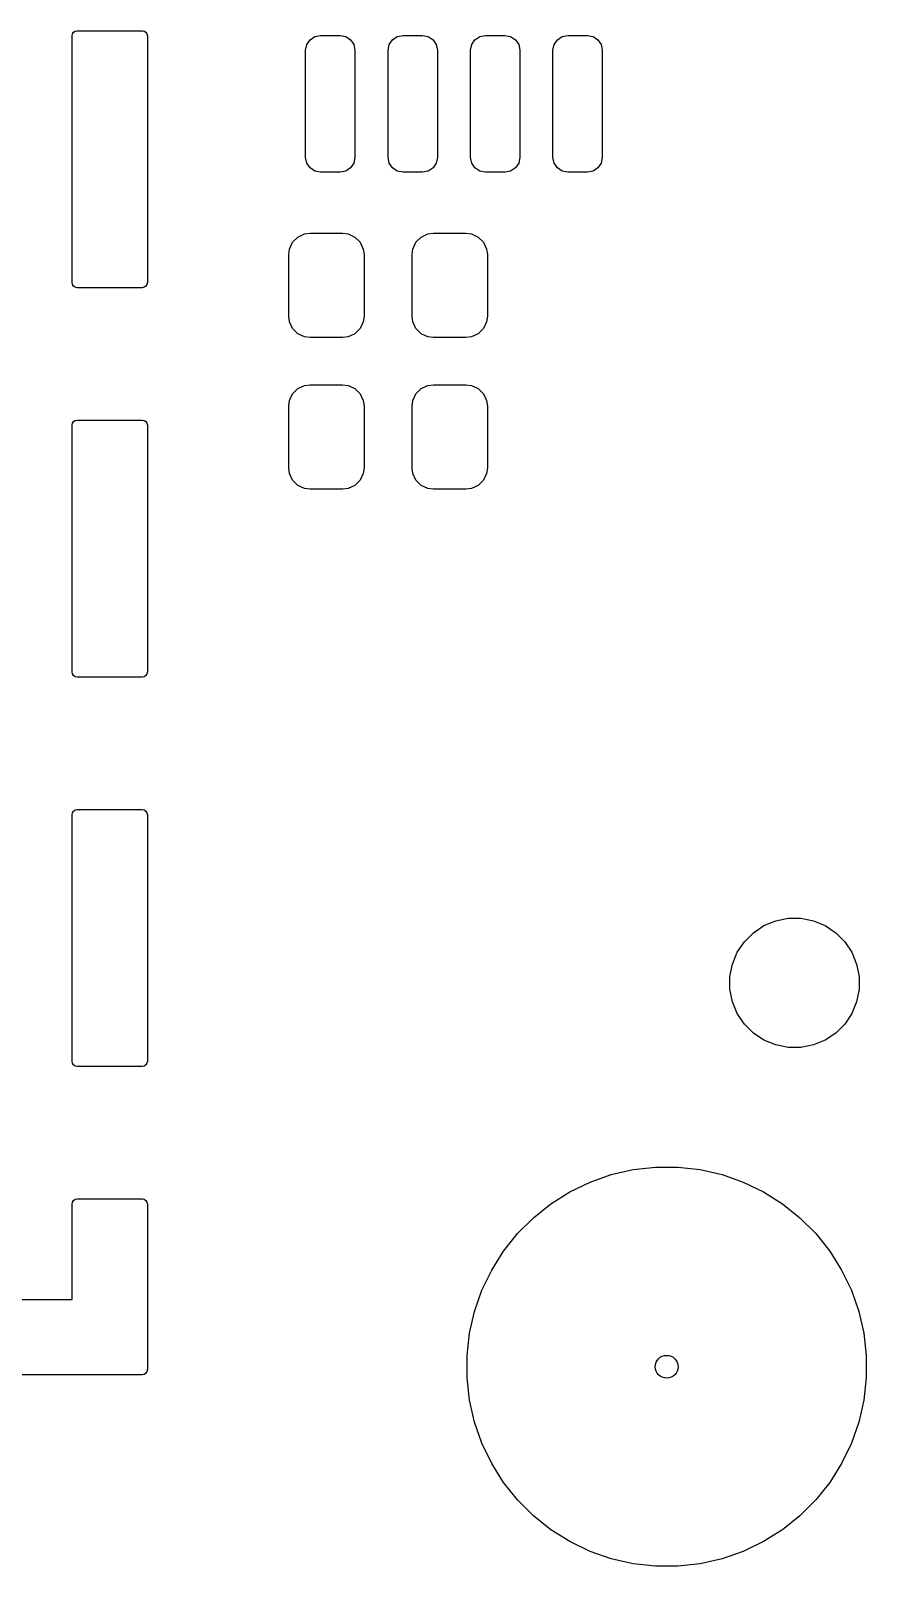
# Model space of a CAD drawing. Header units: inches. Extents: x 0.28 to 2.92, y 0.26 to 2.16.
# Drawn here: x 2.414 to 2.921, y 0.279 to 1.21 of the extents above; entities that cross this region are included whole.
import ezdxf

# ---------------------------------------------------------------- set-up
doc = ezdxf.new("R2010")
doc.units = ezdxf.units.IN
doc.header["$MEASUREMENT"] = 0
doc.layers.add('BLACK', color=250, linetype='CONTINUOUS')

msp = doc.modelspace()

# ---------------------------------------------------------------- linework, layer by layer
at = {"layer": 'BLACK', "linetype": 'CONTINUOUS'}
for p, q in [((2.43937, 1.20734), (2.43961, 1.20854)), ((2.43937, 1.05773), (2.43937, 1.20734)), ((2.43961, 1.20854), (2.44029, 1.20957)), ((2.44029, 1.20957), (2.44131, 1.21025)), ((2.44131, 1.21025), (2.44252, 1.21049)), ((2.44252, 1.21049), (2.48189, 1.21049)), ((2.48189, 1.21049), (2.4831, 1.21025)), ((2.4831, 1.21025), (2.48412, 1.20957)), ((2.48412, 1.20957), (2.4848, 1.20854)), ((2.4848, 1.20854), (2.48504, 1.20734)), ((2.48504, 1.20734), (2.48504, 1.05773)), ((2.58104, 1.1986), (2.58173, 1.20206)), ((2.58173, 1.20206), (2.58369, 1.205)), ((2.58369, 1.205), (2.58663, 1.20696)), ((2.58663, 1.20696), (2.59009, 1.20765)), ((2.59009, 1.20765), (2.60191, 1.20765)), ((2.60191, 1.20765), (2.60537, 1.20696)), ((2.60537, 1.20696), (2.60831, 1.205)), ((2.60831, 1.205), (2.61027, 1.20206)), ((2.61027, 1.20206), (2.61096, 1.1986)), ((2.63104, 1.1986), (2.63173, 1.20206)), ((2.63173, 1.20206), (2.63369, 1.205)), ((2.63369, 1.205), (2.63663, 1.20696)), ((2.63663, 1.20696), (2.64009, 1.20765)), ((2.64009, 1.20765), (2.65191, 1.20765)), ((2.65191, 1.20765), (2.65537, 1.20696)), ((2.65537, 1.20696), (2.65831, 1.205)), ((2.65831, 1.205), (2.66027, 1.20206)), ((2.66027, 1.20206), (2.66096, 1.1986)), ((2.68104, 1.1986), (2.68173, 1.20206)), ((2.68173, 1.20206), (2.68369, 1.205)), ((2.68369, 1.205), (2.68663, 1.20696)), ((2.68663, 1.20696), (2.69009, 1.20765)), ((2.69009, 1.20765), (2.70191, 1.20765)), ((2.70191, 1.20765), (2.70537, 1.20696)), ((2.70537, 1.20696), (2.70831, 1.205)), ((2.70831, 1.205), (2.71027, 1.20206)), ((2.71027, 1.20206), (2.71096, 1.1986)), ((2.73104, 1.1986), (2.73173, 1.20206)), ((2.73173, 1.20206), (2.73369, 1.205)), ((2.73369, 1.205), (2.73663, 1.20696)), ((2.73663, 1.20696), (2.74009, 1.20765)), ((2.74009, 1.20765), (2.75191, 1.20765)), ((2.75191, 1.20765), (2.75537, 1.20696)), ((2.75537, 1.20696), (2.75831, 1.205)), ((2.75831, 1.205), (2.76027, 1.20206)), ((2.76027, 1.20206), (2.76096, 1.1986)), ((2.58104, 1.13364), (2.58104, 1.1986)), ((2.61096, 1.1986), (2.61096, 1.13364)), ((2.63104, 1.13364), (2.63104, 1.1986)), ((2.66096, 1.1986), (2.66096, 1.13364)), ((2.68104, 1.13364), (2.68104, 1.1986)), ((2.71096, 1.1986), (2.71096, 1.13364)), ((2.73104, 1.13364), (2.73104, 1.1986)), ((2.76096, 1.1986), (2.76096, 1.13364)), ((2.58173, 1.13017), (2.58104, 1.13364)), ((2.58369, 1.12723), (2.58173, 1.13017)), ((2.58663, 1.12527), (2.58369, 1.12723)), ((2.60831, 1.12723), (2.60537, 1.12527)), ((2.61027, 1.13017), (2.60831, 1.12723)), ((2.61096, 1.13364), (2.61027, 1.13017)), ((2.63173, 1.13017), (2.63104, 1.13364)), ((2.63369, 1.12723), (2.63173, 1.13017)), ((2.63663, 1.12527), (2.63369, 1.12723)), ((2.65831, 1.12723), (2.65537, 1.12527)), ((2.66027, 1.13017), (2.65831, 1.12723)), ((2.66096, 1.13364), (2.66027, 1.13017)), ((2.68173, 1.13017), (2.68104, 1.13364)), ((2.68369, 1.12723), (2.68173, 1.13017)), ((2.68663, 1.12527), (2.68369, 1.12723)), ((2.70831, 1.12723), (2.70537, 1.12527)), ((2.71027, 1.13017), (2.70831, 1.12723)), ((2.71096, 1.13364), (2.71027, 1.13017)), ((2.73173, 1.13017), (2.73104, 1.13364)), ((2.73369, 1.12723), (2.73173, 1.13017)), ((2.73663, 1.12527), (2.73369, 1.12723)), ((2.75831, 1.12723), (2.75537, 1.12527)), ((2.76027, 1.13017), (2.75831, 1.12723)), ((2.76096, 1.13364), (2.76027, 1.13017)), ((2.59009, 1.12458), (2.58663, 1.12527)), ((2.60191, 1.12458), (2.59009, 1.12458)), ((2.60537, 1.12527), (2.60191, 1.12458)), ((2.64009, 1.12458), (2.63663, 1.12527)), ((2.65191, 1.12458), (2.64009, 1.12458)), ((2.65537, 1.12527), (2.65191, 1.12458)), ((2.69009, 1.12458), (2.68663, 1.12527)), ((2.70191, 1.12458), (2.69009, 1.12458)), ((2.70537, 1.12527), (2.70191, 1.12458)), ((2.74009, 1.12458), (2.73663, 1.12527)), ((2.75191, 1.12458), (2.74009, 1.12458)), ((2.75537, 1.12527), (2.75191, 1.12458)), ((2.57121, 1.07806), (2.57311, 1.08215)), ((2.57311, 1.08215), (2.5763, 1.08534)), ((2.5763, 1.08534), (2.58039, 1.08725)), ((2.58039, 1.08725), (2.58376, 1.08769)), ((2.58376, 1.08769), (2.60344, 1.08769)), ((2.60344, 1.08769), (2.6068, 1.08725)), ((2.6068, 1.08725), (2.61089, 1.08534)), ((2.61089, 1.08534), (2.61408, 1.08215)), ((2.61408, 1.08215), (2.61599, 1.07806)), ((2.64601, 1.07806), (2.64792, 1.08215)), ((2.64792, 1.08215), (2.65111, 1.08534)), ((2.65111, 1.08534), (2.6552, 1.08725)), ((2.6552, 1.08725), (2.65856, 1.08769)), ((2.65856, 1.08769), (2.67824, 1.08769)), ((2.67824, 1.08769), (2.68161, 1.08725)), ((2.68161, 1.08725), (2.6857, 1.08534)), ((2.6857, 1.08534), (2.68889, 1.08215)), ((2.68889, 1.08215), (2.69079, 1.07806)), ((2.57076, 1.0747), (2.57121, 1.07806)), ((2.57076, 1.0373), (2.57076, 1.0747)), ((2.61599, 1.07806), (2.61643, 1.0747)), ((2.61643, 1.0747), (2.61643, 1.0373)), ((2.64557, 1.0747), (2.64601, 1.07806)), ((2.64557, 1.0373), (2.64557, 1.0747)), ((2.69079, 1.07806), (2.69124, 1.0747)), ((2.69124, 1.0747), (2.69124, 1.0373)), ((2.43961, 1.05653), (2.43937, 1.05773)), ((2.44029, 1.05551), (2.43961, 1.05653)), ((2.44131, 1.05482), (2.44029, 1.05551)), ((2.44252, 1.05458), (2.44131, 1.05482)), ((2.48189, 1.05458), (2.44252, 1.05458)), ((2.4831, 1.05482), (2.48189, 1.05458)), ((2.48412, 1.05551), (2.4831, 1.05482)), ((2.4848, 1.05653), (2.48412, 1.05551)), ((2.48504, 1.05773), (2.4848, 1.05653)), ((2.57121, 1.03394), (2.57076, 1.0373)), ((2.61643, 1.0373), (2.61599, 1.03394)), ((2.64601, 1.03394), (2.64557, 1.0373)), ((2.69124, 1.0373), (2.69079, 1.03394)), ((2.57311, 1.02985), (2.57121, 1.03394)), ((2.5763, 1.02666), (2.57311, 1.02985)), ((2.58039, 1.02475), (2.5763, 1.02666)), ((2.58376, 1.02431), (2.58039, 1.02475)), ((2.6068, 1.02475), (2.60344, 1.02431)), ((2.61089, 1.02666), (2.6068, 1.02475)), ((2.61408, 1.02985), (2.61089, 1.02666)), ((2.61599, 1.03394), (2.61408, 1.02985)), ((2.64792, 1.02985), (2.64601, 1.03394)), ((2.65111, 1.02666), (2.64792, 1.02985)), ((2.6552, 1.02475), (2.65111, 1.02666)), ((2.65856, 1.02431), (2.6552, 1.02475)), ((2.68161, 1.02475), (2.67824, 1.02431)), ((2.6857, 1.02666), (2.68161, 1.02475)), ((2.68889, 1.02985), (2.6857, 1.02666)), ((2.69079, 1.03394), (2.68889, 1.02985)), ((2.60344, 1.02431), (2.58376, 1.02431)), ((2.67824, 1.02431), (2.65856, 1.02431)), ((2.57121, 0.98606), (2.57311, 0.99015)), ((2.57311, 0.99015), (2.5763, 0.99334)), ((2.5763, 0.99334), (2.58039, 0.99525)), ((2.58039, 0.99525), (2.58376, 0.99569)), ((2.58376, 0.99569), (2.60344, 0.99569)), ((2.60344, 0.99569), (2.6068, 0.99525)), ((2.6068, 0.99525), (2.61089, 0.99334)), ((2.61089, 0.99334), (2.61408, 0.99015)), ((2.61408, 0.99015), (2.61599, 0.98606)), ((2.64601, 0.98606), (2.64792, 0.99015)), ((2.64792, 0.99015), (2.65111, 0.99334)), ((2.65111, 0.99334), (2.6552, 0.99525)), ((2.6552, 0.99525), (2.65856, 0.99569)), ((2.65856, 0.99569), (2.67824, 0.99569)), ((2.67824, 0.99569), (2.68161, 0.99525)), ((2.68161, 0.99525), (2.6857, 0.99334)), ((2.6857, 0.99334), (2.68889, 0.99015)), ((2.68889, 0.99015), (2.69079, 0.98606)), ((2.57076, 0.9827), (2.57121, 0.98606)), ((2.57076, 0.9453), (2.57076, 0.9827)), ((2.61599, 0.98606), (2.61643, 0.9827)), ((2.61643, 0.9827), (2.61643, 0.9453)), ((2.64557, 0.9827), (2.64601, 0.98606)), ((2.64557, 0.9453), (2.64557, 0.9827)), ((2.69079, 0.98606), (2.69124, 0.9827)), ((2.69124, 0.9827), (2.69124, 0.9453)), ((2.43937, 0.97112), (2.43961, 0.97232)), ((2.43937, 0.82151), (2.43937, 0.97112)), ((2.43961, 0.97232), (2.44029, 0.97335)), ((2.44029, 0.97335), (2.44131, 0.97403)), ((2.44131, 0.97403), (2.44252, 0.97427)), ((2.44252, 0.97427), (2.48189, 0.97427)), ((2.48189, 0.97427), (2.4831, 0.97403)), ((2.4831, 0.97403), (2.48412, 0.97335)), ((2.48412, 0.97335), (2.4848, 0.97232)), ((2.4848, 0.97232), (2.48504, 0.97112)), ((2.48504, 0.97112), (2.48504, 0.82151)), ((2.57121, 0.94194), (2.57076, 0.9453)), ((2.57311, 0.93785), (2.57121, 0.94194)), ((2.61599, 0.94194), (2.61408, 0.93785)), ((2.61643, 0.9453), (2.61599, 0.94194)), ((2.64601, 0.94194), (2.64557, 0.9453)), ((2.64792, 0.93785), (2.64601, 0.94194)), ((2.69079, 0.94194), (2.68889, 0.93785)), ((2.69124, 0.9453), (2.69079, 0.94194)), ((2.5763, 0.93466), (2.57311, 0.93785)), ((2.58039, 0.93275), (2.5763, 0.93466)), ((2.58376, 0.93231), (2.58039, 0.93275)), ((2.60344, 0.93231), (2.58376, 0.93231)), ((2.6068, 0.93275), (2.60344, 0.93231)), ((2.61089, 0.93466), (2.6068, 0.93275)), ((2.61408, 0.93785), (2.61089, 0.93466)), ((2.65111, 0.93466), (2.64792, 0.93785)), ((2.6552, 0.93275), (2.65111, 0.93466)), ((2.65856, 0.93231), (2.6552, 0.93275)), ((2.67824, 0.93231), (2.65856, 0.93231)), ((2.68161, 0.93275), (2.67824, 0.93231)), ((2.6857, 0.93466), (2.68161, 0.93275)), ((2.68889, 0.93785), (2.6857, 0.93466)), ((2.43961, 0.82031), (2.43937, 0.82151)), ((2.44029, 0.81928), (2.43961, 0.82031)), ((2.4848, 0.82031), (2.48412, 0.81928)), ((2.48504, 0.82151), (2.4848, 0.82031)), ((2.44131, 0.8186), (2.44029, 0.81928)), ((2.44252, 0.81836), (2.44131, 0.8186)), ((2.48189, 0.81836), (2.44252, 0.81836)), ((2.4831, 0.8186), (2.48189, 0.81836)), ((2.48412, 0.81928), (2.4831, 0.8186)), ((2.43937, 0.7349), (2.43961, 0.7361)), ((2.43961, 0.7361), (2.44029, 0.73712)), ((2.44029, 0.73712), (2.44131, 0.73781)), ((2.44131, 0.73781), (2.44252, 0.73805)), ((2.44252, 0.73805), (2.48189, 0.73805)), ((2.48189, 0.73805), (2.4831, 0.73781)), ((2.4831, 0.73781), (2.48412, 0.73712)), ((2.48412, 0.73712), (2.4848, 0.7361)), ((2.4848, 0.7361), (2.48504, 0.7349)), ((2.43937, 0.58529), (2.43937, 0.7349)), ((2.48504, 0.7349), (2.48504, 0.58529)), ((2.86611, 0.67053), (2.87368, 0.67204)), ((2.87368, 0.67204), (2.8814, 0.67204)), ((2.8814, 0.67204), (2.88897, 0.67053)), ((2.84711, 0.65783), (2.85257, 0.66329)), ((2.85257, 0.66329), (2.85898, 0.66758)), ((2.85898, 0.66758), (2.86611, 0.67053)), ((2.88897, 0.67053), (2.8961, 0.66758)), ((2.8961, 0.66758), (2.90252, 0.66329)), ((2.90252, 0.66329), (2.90798, 0.65783)), ((2.84282, 0.65142), (2.84711, 0.65783)), ((2.90798, 0.65783), (2.91226, 0.65142)), ((2.83836, 0.63672), (2.83987, 0.64429)), ((2.83987, 0.64429), (2.84282, 0.65142)), ((2.91226, 0.65142), (2.91522, 0.64429)), ((2.91522, 0.64429), (2.91672, 0.63672)), ((2.83836, 0.629), (2.83836, 0.63672)), ((2.91672, 0.63672), (2.91672, 0.629)), ((2.83987, 0.62143), (2.83836, 0.629)), ((2.91672, 0.629), (2.91522, 0.62143)), ((2.84282, 0.6143), (2.83987, 0.62143)), ((2.91522, 0.62143), (2.91226, 0.6143)), ((2.84711, 0.60788), (2.84282, 0.6143)), ((2.85257, 0.60242), (2.84711, 0.60788)), ((2.90798, 0.60788), (2.90252, 0.60242)), ((2.91226, 0.6143), (2.90798, 0.60788)), ((2.85898, 0.59814), (2.85257, 0.60242)), ((2.86611, 0.59518), (2.85898, 0.59814)), ((2.8961, 0.59814), (2.88897, 0.59518)), ((2.90252, 0.60242), (2.8961, 0.59814)), ((2.87368, 0.59368), (2.86611, 0.59518)), ((2.8814, 0.59368), (2.87368, 0.59368)), ((2.88897, 0.59518), (2.8814, 0.59368)), ((2.43961, 0.58409), (2.43937, 0.58529)), ((2.44029, 0.58306), (2.43961, 0.58409)), ((2.44131, 0.58238), (2.44029, 0.58306)), ((2.44252, 0.58214), (2.44131, 0.58238)), ((2.48189, 0.58214), (2.44252, 0.58214)), ((2.4831, 0.58238), (2.48189, 0.58214)), ((2.48412, 0.58306), (2.4831, 0.58238)), ((2.4848, 0.58409), (2.48412, 0.58306)), ((2.48504, 0.58529), (2.4848, 0.58409)), ((2.7536, 0.51203), (2.76643, 0.51652)), ((2.76643, 0.51652), (2.77969, 0.51955)), ((2.77969, 0.51955), (2.7932, 0.52107)), ((2.7932, 0.52107), (2.8068, 0.52107)), ((2.8068, 0.52107), (2.82031, 0.51955)), ((2.82031, 0.51955), (2.83357, 0.51652)), ((2.83357, 0.51652), (2.8464, 0.51203)), ((2.72983, 0.49889), (2.74134, 0.50613)), ((2.74134, 0.50613), (2.7536, 0.51203)), ((2.8464, 0.51203), (2.85866, 0.50613)), ((2.85866, 0.50613), (2.87017, 0.49889)), ((2.43937, 0.49868), (2.43961, 0.49988)), ((2.43937, 0.4408), (2.43937, 0.49868)), ((2.43961, 0.49988), (2.44029, 0.5009)), ((2.44029, 0.5009), (2.44131, 0.50159)), ((2.44131, 0.50159), (2.44252, 0.50183)), ((2.44252, 0.50183), (2.48189, 0.50183)), ((2.48189, 0.50183), (2.4831, 0.50159)), ((2.4831, 0.50159), (2.48412, 0.5009)), ((2.48412, 0.5009), (2.4848, 0.49988)), ((2.4848, 0.49988), (2.48504, 0.49868)), ((2.48504, 0.49868), (2.48504, 0.43765)), ((2.7192, 0.49042), (2.72983, 0.49889)), ((2.87017, 0.49889), (2.8808, 0.49042)), ((2.70958, 0.4808), (2.7192, 0.49042)), ((2.8808, 0.49042), (2.89042, 0.4808)), ((2.70111, 0.47017), (2.70958, 0.4808)), ((2.89042, 0.4808), (2.89889, 0.47017)), ((2.69387, 0.45866), (2.70111, 0.47017)), ((2.89889, 0.47017), (2.90613, 0.45866)), ((2.68797, 0.4464), (2.69387, 0.45866)), ((2.90613, 0.45866), (2.91203, 0.4464)), ((2.35197, 0.4408), (2.43937, 0.4408)), ((2.68348, 0.43357), (2.68797, 0.4464)), ((2.91203, 0.4464), (2.91652, 0.43357)), ((2.48504, 0.43765), (2.48504, 0.39828)), ((2.68045, 0.42031), (2.68348, 0.43357)), ((2.91652, 0.43357), (2.91955, 0.42031)), ((2.67893, 0.4068), (2.68045, 0.42031)), ((2.91955, 0.42031), (2.92107, 0.4068)), ((2.67893, 0.3932), (2.67893, 0.4068)), ((2.92107, 0.4068), (2.92107, 0.3932)), ((2.44252, 0.39513), (2.35197, 0.39513)), ((2.48189, 0.39513), (2.44252, 0.39513)), ((2.4831, 0.39537), (2.48189, 0.39513)), ((2.48412, 0.39606), (2.4831, 0.39537)), ((2.4848, 0.39708), (2.48412, 0.39606)), ((2.48504, 0.39828), (2.4848, 0.39708)), ((2.68045, 0.37969), (2.67893, 0.3932)), ((2.92107, 0.3932), (2.91955, 0.37969)), ((2.68348, 0.36643), (2.68045, 0.37969)), ((2.91955, 0.37969), (2.91652, 0.36643)), ((2.68797, 0.3536), (2.68348, 0.36643)), ((2.91652, 0.36643), (2.91203, 0.3536)), ((2.69387, 0.34134), (2.68797, 0.3536)), ((2.91203, 0.3536), (2.90613, 0.34134)), ((2.70111, 0.32983), (2.69387, 0.34134)), ((2.90613, 0.34134), (2.89889, 0.32983)), ((2.70958, 0.3192), (2.70111, 0.32983)), ((2.89889, 0.32983), (2.89042, 0.3192)), ((2.7192, 0.30958), (2.70958, 0.3192)), ((2.89042, 0.3192), (2.8808, 0.30958)), ((2.72983, 0.30111), (2.7192, 0.30958)), ((2.8808, 0.30958), (2.87017, 0.30111)), ((2.74134, 0.29387), (2.72983, 0.30111)), ((2.87017, 0.30111), (2.85866, 0.29387)), ((2.7536, 0.28797), (2.74134, 0.29387)), ((2.85866, 0.29387), (2.8464, 0.28797)), ((2.76643, 0.28348), (2.7536, 0.28797)), ((2.77969, 0.28045), (2.76643, 0.28348)), ((2.7932, 0.27893), (2.77969, 0.28045)), ((2.82031, 0.28045), (2.8068, 0.27893)), ((2.83357, 0.28348), (2.82031, 0.28045)), ((2.8464, 0.28797), (2.83357, 0.28348)), ((2.8068, 0.27893), (2.7932, 0.27893))]:
    msp.add_line(p, q, dxfattribs=at)
at = {"layer": 'BLACK'}
msp.add_circle((2.8, 0.4), 0.00689, dxfattribs=at)
at = {"layer": 'WHITE'}
msp.add_circle((2.8, 0.4), 0.00689, dxfattribs=at)

doc.saveas('drawing.dxf')
